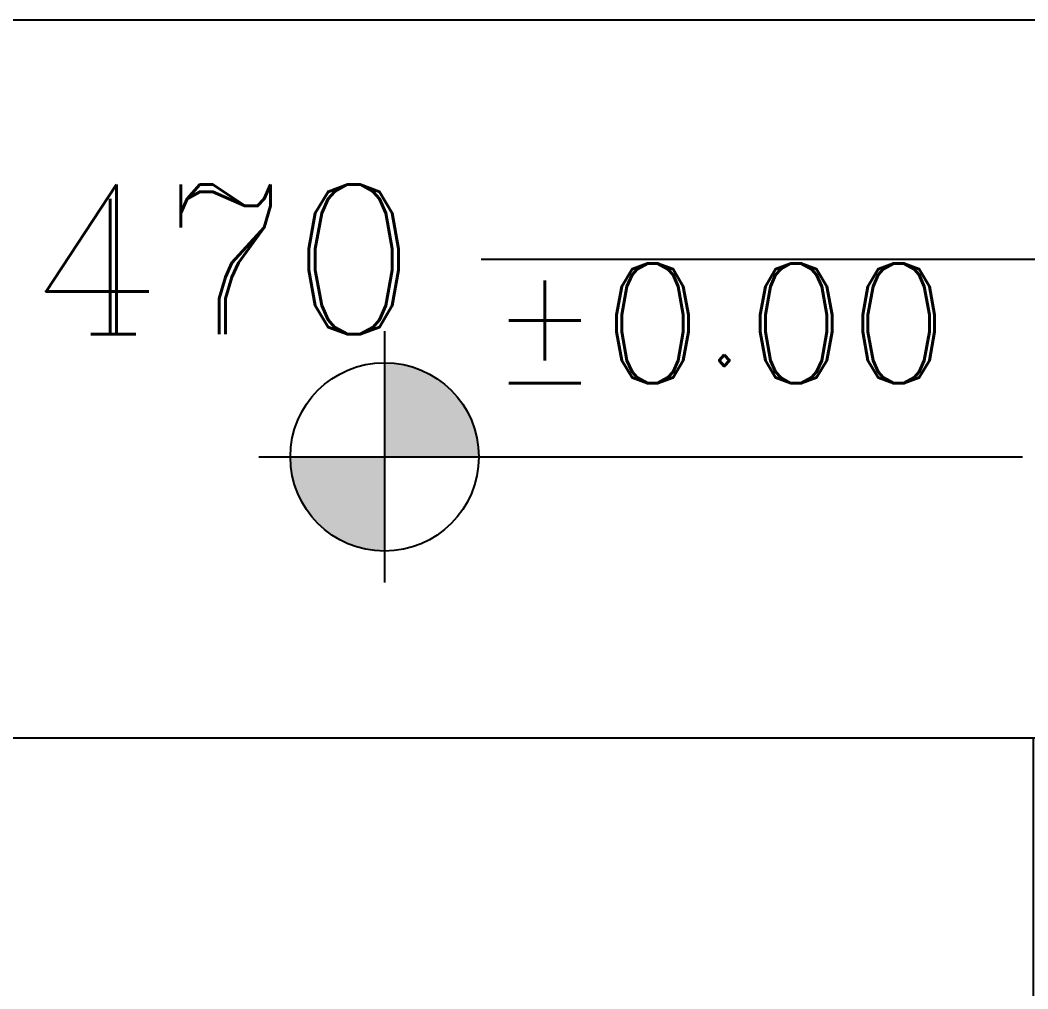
# Model space of a CAD drawing. Header units: millimetres. Extents: x 118878 to 201916, y 10986 to 20993.
# Drawn here: x 180601.6 to 180770.1, y 18151 to 18313 of the extents above; entities that cross this region are included whole.
import ezdxf

# ---------------------------------------------------------------- set-up
doc = ezdxf.new("R2010")
doc.units = ezdxf.units.MM
doc.header["$LTSCALE"] = 100
for name, color, linetype in [('0-NIVO', 51, 'Continuous'), ('1', 1, 'Continuous'), ('2', 2, 'Continuous'), ('AX', 1, 'Continuous'), ('bou', 4, 'Continuous')]:
    doc.layers.add(name, color=color, linetype=linetype)
doc.styles.add('ROMANC', font='ROMANC.SHX')
doc.dimstyles.new('1', dxfattribs={"dimtxt": 25, "dimasz": 17, "dimexe": 0, "dimexo": 0, "dimgap": 10, "dimtad": 0, "dimdec": 0, "dimzin": 0, "dimdsep": 46, "dimtxsty": 'ROMANC', "dimblk": 'ARCHTICK', "dimcen": 0, "dimclrd": 1, "dimclre": 1, "dimclrt": 3, "dimadec": 0, "dimazin": 0, "dimtfac": 1, "dimtdec": 0, "dimtofl": 0, "dimtmove": 2, "dimatfit": 3, "dimldrblk": 'ARCHTICK', "dimfxl": 1, "dimtolj": 1, "dimtzin": 0, "dimarcsym": 0})

# ---------------------------------------------------------------- blocks, each defined once
blk = doc.blocks.new('_ArchTick')
at = {"color": 0, "linetype": 'ByBlock', "const_width": 0.15}
blk.add_lwpolyline([(-0.5, -0.5), (0.5, 0.5)], dxfattribs=at)
blk = doc.blocks.new('*D246')
at = {"layer": 'AX', "color": 1, "linetype": 'Continuous', "lineweight": -2, "transparency": 16777216}
for p, q in [((620, 290), (620, 330)), ((620, 330), (812.26, 330)), ((1090, 330), (897.74, 330)), ((1090, 290), (1090, 330))]:
    blk.add_line(p, q, dxfattribs=at)
at = {"layer": 'Defpoints', "color": 0, "transparency": 16777216}
for p in [(1090, 330), (620, 290), (1090, 290)]:
    blk.add_point(p, dxfattribs=at)
at = {"layer": 'AX', "color": 1, "lineweight": -2, "transparency": 16777216, "xscale": 17, "yscale": 17, "zscale": 17, "rotation": 180}
blk.add_blockref('_ArchTick', (620, 330), dxfattribs=at)
at = {"layer": 'AX', "color": 1, "lineweight": -2, "transparency": 16777216, "xscale": 17, "yscale": 17, "zscale": 17}
blk.add_blockref('_ArchTick', (1090, 330), dxfattribs=at)
at = {"layer": 'AX', "color": 3, "transparency": 16777216, "insert": (855, 330), "char_height": 25, "attachment_point": 5, "style": 'ROMANC'}
blk.add_mtext('\\A1;470', dxfattribs=at)
blk = doc.blocks.new('*D247')
at = {"layer": 'AX', "color": 1, "linetype": 'Continuous', "lineweight": -2, "transparency": 16777216}
for p, q in [((0, 290), (0, 370)), ((0, 370), (499.52, 370)), ((1100, 370), (600.48, 370)), ((1100, 290), (1100, 370))]:
    blk.add_line(p, q, dxfattribs=at)
at = {"layer": 'Defpoints', "color": 0, "transparency": 16777216}
for p in [(0, 370), (0, 290), (1100, 290)]:
    blk.add_point(p, dxfattribs=at)
at = {"layer": 'AX', "color": 1, "lineweight": -2, "transparency": 16777216, "xscale": 17, "yscale": 17, "zscale": 17, "rotation": 180}
blk.add_blockref('_ArchTick', (0, 370), dxfattribs=at)
at = {"layer": 'AX', "color": 1, "lineweight": -2, "transparency": 16777216, "xscale": 17, "yscale": 17, "zscale": 17}
blk.add_blockref('_ArchTick', (1100, 370), dxfattribs=at)
at = {"layer": 'AX', "color": 3, "transparency": 16777216, "insert": (550, 370), "char_height": 25, "attachment_point": 5, "style": 'ROMANC'}
blk.add_mtext('\\A1;1100', dxfattribs=at)
blk = doc.blocks.new('cod-03')
at = {"layer": '1'}
for points in [[(18, 0, 0.414214), (0, 18), (0, 0)], [(0, 0), (-18, 0, 0.414214), (0, -18)]]:
    blk.add_hatch(color=256, dxfattribs=at).paths.add_polyline_path(points)
at = {"layer": '2'}
for p, q in [((0, 24), (0, -24)), ((-24, 0), (121.86, 0))]:
    blk.add_line(p, q, dxfattribs=at)
blk.add_circle((0, 0), 18, dxfattribs=at)
blk = doc.blocks.new('AX-01')
at = {"layer": 'AX'}
for base, p1, p2, picture, middle in [((0, 370), (1100, 290), (0, 290), '*D247', (550, 370)), ((1090, 330), (620, 290), (1090, 290), '*D246', (855, 330))]:
    dim = blk.add_linear_dim(base=base, p1=p1, p2=p2, dimstyle='1', override={"dimfxl": 0}, dxfattribs=at)
    dim.commit()
    dim.dimension.update_dxf_attribs({"geometry": picture, "text_midpoint": middle})

msp = doc.modelspace()

# ---------------------------------------------------------------- linework, layer by layer
at = {"layer": '2'}
msp.add_lwpolyline([(180430.98, 18147.97), (180430.98, 18192.97), (180770.98, 18192.97), (180770.98, 18062.97), (180725.98, 18062.97)], dxfattribs=at)
at = {"layer": 'bou', "color": 1}
msp.add_lwpolyline([(179780.98, 18192.97), (181180.98, 18192.97), (181180.98, 15492.97), (179780.98, 15492.97)], close=True, dxfattribs=at)

# ---------------------------------------------------------------- block references
at = {"layer": '0-NIVO', "xscale": 0.8750000000129351, "yscale": 0.8750000000129351, "zscale": 0.8750000000129351}
msp.add_blockref('cod-03', (180662.56, 18239.95), dxfattribs=at)
at = {"layer": '2'}
msp.add_blockref('AX-01', (179780.98, 17942.97), dxfattribs=at)

# ---------------------------------------------------------------- texts
at = {"layer": '0-NIVO', "style": 'ROMANC'}
msp.add_text('%%P0.00', height=20, dxfattribs=at).set_placement((180679.92, 18252.27))

doc.saveas('drawing.dxf')
